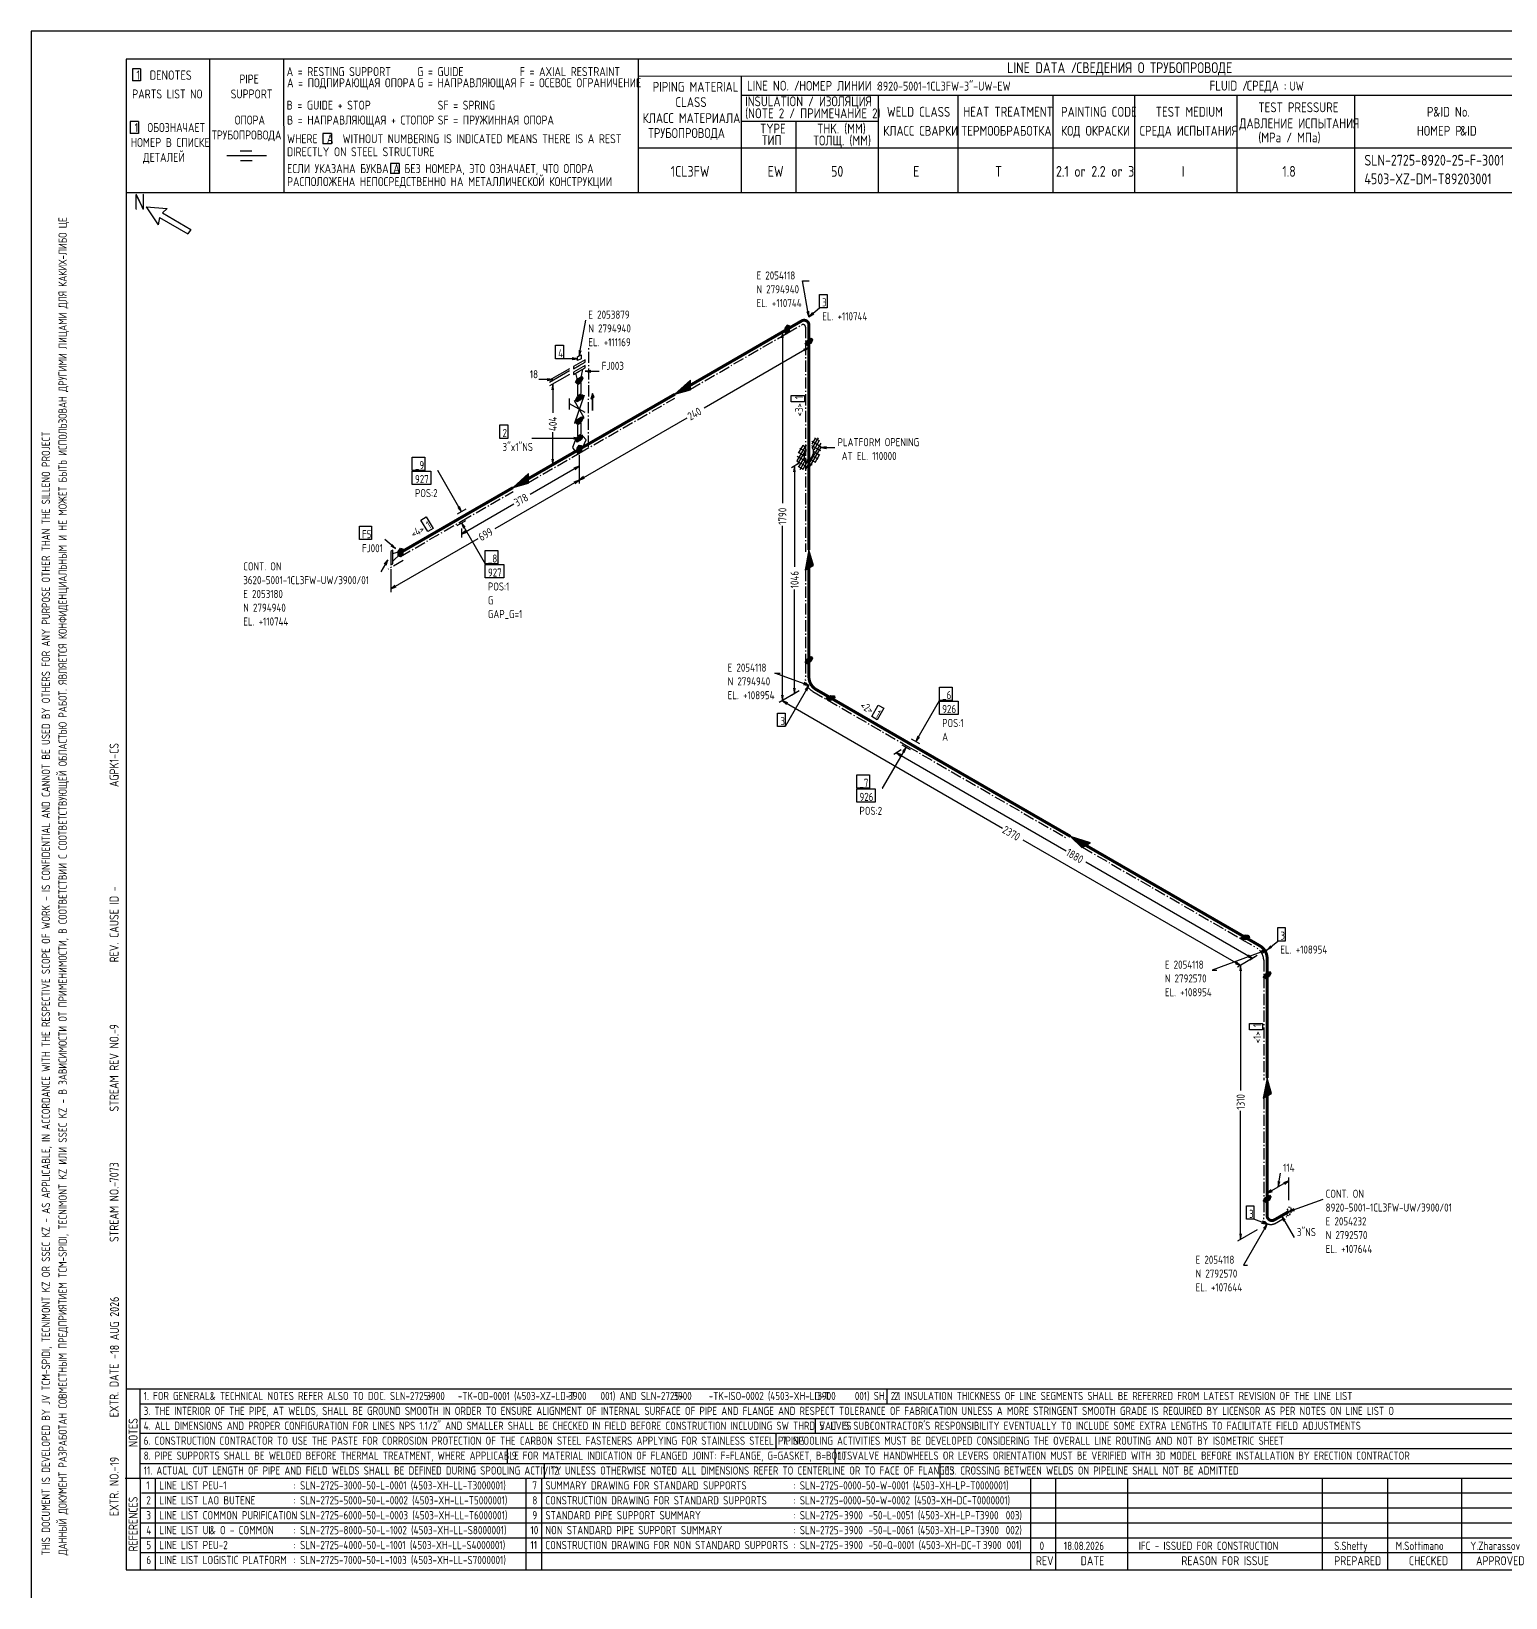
# Model space of a CAD drawing. Extents: x -1005 to 594, y -998 to 420.
# Drawn here: x 0 to 395.3, y 0 to 420 of the extents above; entities that cross this region are included whole.
import ezdxf

# ---------------------------------------------------------------- set-up
doc = ezdxf.new("R2010")
doc.units = 0
doc.linetypes.add('GT100', pattern=[0.8, 0.533333, -0.266667])
doc.linetypes.add('GT111', pattern=[4.5, 3, -0.6, 0.3, -0.6])
doc.styles.add('TTFN17', font='GOST type A')

msp = doc.modelspace()

# ---------------------------------------------------------------- linework, layer by layer
at = {"layer": 'GT_1', "flags": 128}
for points in [[(0, 420), (0, 0)], [(594, 420), (0, 420)], [(589.1, 412.5), (25.4, 412.5)], [(25.4, 412.5), (25.4, 7.5)], [(47.8, 412.5), (47.8, 376.7)], [(67.6, 412.5), (67.7, 376.7)], [(162.7, 412.5), (162.7, 376.7)], [(29.3, 409.9), (27.1, 409.9)], [(27.1, 409.9), (27.1, 406.7)], [(29.3, 409.9), (29.3, 406.7)], [(589.1, 408), (162.7, 407.9)], [(190.3, 407.8), (190.3, 376.7)], [(29.3, 406.7), (27.1, 406.7)], [(190.3, 402.9), (402.7, 402.9)], [(227.1, 402.9), (227.1, 376.7)], [(248.4, 402.9), (248.4, 376.8)], [(273.9, 402.9), (273.9, 376.7)], [(295.8, 402.9), (295.8, 376.7)], [(323.2, 402.9), (323.2, 376.7)], [(354.8, 402.9), (354.8, 376.8)], [(28.7, 395.8), (26.5, 395.8)], [(26.5, 395.8), (26.5, 392.6)], [(28.7, 395.8), (28.7, 392.6)], [(227.1, 395.8), (190.3, 395.8)], [(205, 395.8), (205, 376.7)], [(28.7, 392.6), (26.5, 392.6)], [(80.5, 392.6), (78.2, 392.6)], [(78.2, 392.6), (78.2, 389.8)], [(80.5, 392.6), (80.5, 389.8)], [(63.1, 386.6), (52.4, 386.6)], [(59.1, 387.9), (56, 387.9)], [(80.5, 389.8), (78.2, 389.8)], [(230.2, 388.7), (162.7, 388.7)], [(402.7, 388.7), (226.9, 388.7)], [(59.2, 385.3), (56.1, 385.3)], [(98.6, 384.6), (96.3, 384.6)], [(96.3, 384.6), (96.3, 381.9)], [(98.6, 384.6), (98.6, 381.9)], [(98.6, 381.9), (96.3, 381.9)], [(402.7, 376.7), (25.4, 376.7)], [(30.8, 372.9), (34, 368.1)], [(30.8, 372.9), (36.4, 372.5)], [(34.4, 370.1), (34, 368.1)], [(34.4, 370.1), (42, 365.7)], [(36.4, 372.5), (35.2, 371.3)], [(35.2, 371.3), (42.8, 366.9)], [(42.8, 366.9), (42, 365.7)], [(208.5, 343.475), (206.775, 353.075), (208.575, 353.075)], [(211.35, 349.475), (213.375, 349.475), (213.375, 345.875), (211.35, 345.875), (211.35, 349.475)], [(207.975, 344.9), (208.5, 343.475), (208.5, 344.975)], [(208.5, 343.475), (211.35, 345.875)], [(209.475, 344.6), (208.5, 343.475), (209.775, 344.225)], [(146.925, 332.975), (148.65, 342.575)], [(205.875, 341.975), (200.55, 338.9)], [(202.05, 339.125), (202.65, 338.975), (203.25, 339.8), (203.25, 341.075), (202.65, 341.225), (202.05, 340.4), (202.05, 339.125)], [(202.05, 340.4), (203.25, 340.4)], [(202.05, 340.2), (203.25, 340.2)], [(202.195, 340.6), (203.25, 340.6)], [(202.341, 340.8), (203.25, 340.8)], [(202.486, 341), (203.25, 341)], [(208.5, 340.475), (208.5, 334.325)], [(201.6, 337.85), (201.375, 339.35), (201.15, 337.85)], [(201.375, 339.35), (201.375, 293.45)], [(202.05, 340), (203.25, 340)], [(202.05, 339.8), (203.25, 339.8)], [(202.05, 339.6), (203.105, 339.6)], [(202.05, 339.4), (202.959, 339.4)], [(202.05, 339.2), (202.814, 339.2)], [(209.1, 337.7), (209.475, 337.25), (209.1, 336.425), (207.9, 335.75), (207.525, 336.2), (207.9, 337.025), (209.1, 337.7)], [(207.525, 336.2), (208.7, 336.2)], [(207.616, 336.4), (209.056, 336.4)], [(207.692, 336), (208.344, 336)], [(207.707, 336.6), (209.18, 336.6)], [(207.798, 336.8), (209.27, 336.8)], [(207.889, 337), (209.361, 337)], [(208.211, 337.2), (209.452, 337.2)], [(208.567, 337.4), (209.35, 337.4)], [(140.55, 335.825), (142.725, 335.825), (142.725, 332.225), (140.55, 332.225), (140.55, 335.825)], [(146.475, 332.225), (142.725, 332.225)], [(144.975, 332), (146.475, 332.225), (144.975, 332.45)], [(146.925, 330.425), (148.5, 331.325), (148.5, 331.925), (145.35, 330.125), (145.35, 329.525), (146.925, 330.425)], [(147.45, 332.225), (146.475, 331.7), (146.475, 332.75), (147.45, 333.275), (147.45, 332.225)], [(146.925, 334.475), (146.925, 332.975), (147.45, 334.4)], [(208.5, 335.225), (180.375, 318.95)], [(207.375, 334.25), (208.5, 335.225), (207.075, 334.7)], [(144.3, 329.525), (138.975, 326.45)], [(144.3, 328.925), (138.975, 325.85)], [(144.3, 328.025), (138.975, 324.95)], [(146.925, 328.85), (148.5, 329.75), (148.5, 330.425), (145.35, 328.625), (145.35, 327.95), (146.925, 328.85)], [(147.75, 329.375), (147.225, 326.6), (146.55, 326.225), (146.025, 328.325)], [(150, 329.075), (148.5, 328.85), (150, 328.625)], [(148.5, 328.85), (152.25, 328.85)], [(139.8, 326.6), (136.05, 326.6)], [(138.3, 326.375), (139.8, 326.6), (138.3, 326.825)], [(140.025, 323.9), (139.8, 325.4), (139.575, 323.9)], [(139.8, 325.4), (139.8, 317.675)], [(147.525, 327.425), (147.9, 326.975), (147.525, 326.15), (146.325, 325.475), (145.95, 325.925), (146.325, 326.75), (147.525, 327.425)], [(145.984, 326), (147.258, 326)], [(146.054, 325.8), (146.903, 325.8)], [(146.075, 326.2), (147.548, 326.2)], [(146.166, 326.4), (147.639, 326.4)], [(146.257, 326.6), (147.73, 326.6)], [(146.925, 322.55), (147.45, 322.85), (147.45, 325.85), (146.4, 325.25), (146.4, 322.25), (146.925, 322.55)], [(146.414, 326.8), (147.82, 326.8)], [(146.769, 327), (147.879, 327)], [(147.125, 327.2), (147.713, 327.2)], [(176.7, 325.1), (176.7, 326.45), (172.575, 322.7), (176.7, 323.9), (176.7, 326.3), (172.95, 322.925), (176.7, 323.975), (176.7, 326.075), (173.4, 323.15), (176.7, 324.2), (176.7, 325.925), (173.775, 323.45), (176.7, 324.35), (176.7, 325.775), (174.15, 323.6), (176.7, 324.5), (176.7, 325.625), (174.6, 323.9), (176.7, 324.65), (176.7, 325.4), (174.9, 324.05), (176.7, 324.875), (176.7, 325.25), (175.35, 324.35), (176.7, 325.025), (176.7, 325.1), (172.575, 322.7)], [(144.3, 318.575), (144.3, 321.575)], [(148.5, 317.75), (144.3, 320.15)], [(146.925, 315.65), (148.2, 316.4), (145.65, 320.9), (148.2, 322.4), (145.65, 314.9), (146.925, 315.65)], [(147.525, 322.625), (147.9, 322.175), (147.525, 321.35), (146.325, 320.675), (145.95, 321.125), (146.325, 321.95), (147.525, 322.625)], [(145.984, 321.2), (147.258, 321.2)], [(146.054, 321), (146.903, 321)], [(146.075, 321.4), (147.548, 321.4)], [(146.166, 321.6), (147.639, 321.6)], [(146.257, 321.8), (147.73, 321.8)], [(146.414, 322), (147.82, 322)], [(146.769, 322.2), (147.879, 322.2)], [(147.125, 322.4), (147.713, 322.4)], [(150.45, 318.35), (150.45, 322.925), (150, 321.5), (150.9, 322.025), (150.45, 322.925), (150.45, 318.35)], [(203.775, 320.675), (203.775, 322.325), (207.3, 322.325), (207.3, 320.675), (203.775, 320.675)], [(147.525, 316.625), (147.9, 316.175), (147.525, 315.35), (146.325, 314.675), (145.95, 315.125), (146.325, 315.95), (147.525, 316.625)], [(145.984, 315.2), (147.258, 315.2)], [(146.054, 315), (146.903, 315)], [(146.075, 315.4), (147.548, 315.4)], [(146.166, 315.6), (147.639, 315.6)], [(146.257, 315.8), (147.73, 315.8)], [(146.925, 311.75), (147.45, 312.05), (147.45, 315.05), (146.4, 314.45), (146.4, 311.45), (146.925, 311.75)], [(146.414, 316), (147.82, 316)], [(146.769, 316.2), (147.879, 316.2)], [(146.925, 299.675), (175.875, 316.4)], [(147.125, 316.4), (147.713, 316.4)], [(125.625, 314.45), (127.8, 314.45), (127.8, 310.85), (125.625, 310.85), (125.625, 314.45)], [(146.925, 310.85), (134.175, 310.85)], [(139.8, 303.8), (139.8, 312.5)], [(146.925, 307.925), (147.9, 308.525), (148.725, 310.475), (147.9, 311.45), (145.8, 310.25), (145.125, 308.375), (145.8, 307.325), (146.925, 307.925)], [(145.425, 310.625), (146.925, 310.85), (145.425, 311.075)], [(147.525, 311.825), (147.9, 311.375), (147.525, 310.55), (146.325, 309.875), (145.95, 310.325), (146.325, 311.15), (147.525, 311.825)], [(146.166, 310.8), (147.639, 310.8)], [(146.257, 311), (147.73, 311)], [(146.414, 311.2), (147.82, 311.2)], [(146.769, 311.4), (147.879, 311.4)], [(147.125, 311.6), (147.713, 311.6)], [(210.15, 310.85), (209.25, 309.275)], [(210.975, 311), (209.4, 308.3)], [(211.35, 310.175), (210.075, 310.925)], [(145.984, 310.4), (147.258, 310.4)], [(146.054, 310.2), (146.903, 310.2)], [(146.075, 310.6), (147.548, 310.6)], [(146.325, 308.225), (146.925, 309.05), (147.525, 308.9), (147.525, 307.625), (146.925, 306.8), (146.325, 306.95), (146.325, 308.225)], [(146.325, 308.2), (147.525, 308.2)], [(146.325, 308), (147.525, 308)], [(146.325, 307.8), (147.525, 307.8)], [(146.325, 307.6), (147.507, 307.6)], [(146.325, 307.4), (147.361, 307.4)], [(146.325, 307.2), (147.216, 307.2)], [(146.325, 307), (147.07, 307)], [(146.452, 308.4), (147.525, 308.4)], [(146.598, 308.6), (147.525, 308.6)], [(146.743, 308.8), (147.525, 308.8)], [(207.75, 309.125), (205.275, 304.85)], [(207.75, 307.925), (205.35, 303.875)], [(206.85, 308.975), (205.65, 306.875)], [(207.225, 306.125), (205.725, 307.025)], [(207.6, 307.25), (206.025, 308.15)], [(207.75, 308.45), (206.85, 308.9)], [(207.75, 307.475), (207.375, 306.875), (207.225, 306.425), (207.225, 305.9), (207.3, 305.525), (207.375, 305.225), (207.75, 305), (208.05, 305.075), (208.5, 305.225), (208.875, 305.525), (209.25, 305.825), (209.55, 306.425), (209.7, 306.875), (209.7, 307.325), (209.7, 307.85), (209.55, 308.15), (209.25, 308.375), (209.25, 308.375)], [(211.65, 309.575), (207.6, 302.6)], [(211.725, 308.525), (208.5, 302.975)], [(211.725, 308.6), (209.25, 310.025)], [(211.65, 307.475), (209.25, 308.825)], [(211.2, 310.25), (209.775, 307.7)], [(211.2, 306.35), (209.775, 307.25)], [(213.225, 308.6), (211.725, 308.375), (213.225, 308.15)], [(211.725, 308.375), (215.475, 308.375)], [(102.15, 305.825), (105.525, 305.825), (105.525, 302.225), (102.15, 302.225), (102.15, 305.825)], [(146.925, 303.425), (133.725, 295.775)], [(144.3, 306.425), (138.975, 303.35)], [(139.575, 305.3), (139.8, 303.8), (140.025, 305.3)], [(145.8, 302.45), (146.925, 303.425), (145.5, 302.9)], [(146.925, 306.425), (146.925, 302.525)], [(146.925, 306.425), (146.925, 298.775)], [(146.925, 304.925), (146.925, 298.775)], [(205.875, 304.175), (203.85, 302.975)], [(204.825, 301.925), (204.6, 303.425), (204.375, 301.925)], [(204.6, 303.425), (204.6, 276.425)], [(208.425, 302.975), (205.275, 304.775)], [(209.4, 303.65), (205.35, 305.975)], [(206.925, 302.525), (205.65, 303.275)], [(207.225, 305.675), (205.725, 303.2)], [(207.6, 305.075), (206.025, 302.45)], [(208.275, 305.075), (206.85, 302.525)], [(210.15, 304.475), (208.65, 305.3)], [(210.975, 305.3), (209.4, 306.2)], [(211.35, 306.575), (210.075, 304.325)], [(102.15, 302.075), (107.1, 302.075), (107.1, 298.475), (102.15, 298.475), (102.15, 302.075)], [(115.35, 291.2), (108.975, 302.225), (109.05, 302.225)], [(146.925, 299.675), (124.275, 286.625)], [(133.275, 300.05), (133.275, 301.4), (129.15, 297.65), (133.275, 298.85), (133.275, 301.25), (129.525, 297.875), (133.275, 298.925), (133.275, 301.025), (129.975, 298.1), (133.275, 299.15), (133.275, 300.875), (130.35, 298.4), (133.275, 299.3), (133.275, 300.725), (130.725, 298.55), (133.275, 299.45), (133.275, 300.575), (131.175, 298.85), (133.275, 299.6), (133.275, 300.35), (131.475, 299), (133.275, 299.825), (133.275, 300.2), (131.925, 299.3), (133.275, 299.975), (133.275, 300.05), (129.15, 297.65)], [(145.8, 298.7), (146.925, 299.675), (145.5, 299.15)], [(148.05, 300.65), (146.925, 299.675), (148.35, 300.2)], [(116.475, 291.875), (114.15, 290.525)], [(116.475, 291.875), (114.15, 290.525)], [(114.375, 292.325), (115.35, 291.2), (114.825, 292.625)], [(115.35, 285.2), (129.375, 293.3)], [(87.975, 287.3), (91.2, 287.3), (91.2, 283.7), (87.975, 283.7), (87.975, 287.3)], [(104.475, 288.95), (105.9, 289.775), (107.7, 286.7), (106.275, 285.875), (104.475, 288.95)], [(114.15, 287.525), (116.475, 288.875)], [(114.15, 287.525), (116.475, 288.875)], [(116.325, 287.075), (115.35, 288.2), (115.875, 286.775)], [(115.35, 288.2), (121.725, 277.175)], [(115.35, 286.7), (115.35, 284.3)], [(116.475, 286.175), (115.35, 285.2), (116.775, 285.725)], [(201.375, 240.5), (201.375, 287.375)], [(97.65, 281.3), (94.8, 283.7)], [(96.375, 270.5), (119.85, 284)], [(96.375, 282.05), (97.65, 281.3), (96.675, 282.425)], [(95.625, 278.3), (93.75, 275.075)], [(95.1, 276.875), (95.625, 278.3), (94.65, 277.175)], [(96.9, 279.05), (96.9, 280.85), (96.375, 280.55), (96.375, 276.95), (96.9, 277.25), (96.9, 279.05)], [(96.9, 280.025), (99, 280.625), (99, 279.875), (96.9, 277.925)], [(98.4, 280.55), (99, 281.375), (99.6, 281.225), (99.6, 279.95), (99, 279.125), (98.4, 279.275), (98.4, 280.55)], [(98.4, 280.4), (99.6, 280.4)], [(98.4, 280.2), (99.6, 280.2)], [(98.4, 280), (99.6, 280)], [(98.4, 279.8), (99.491, 279.8)], [(98.4, 279.6), (99.346, 279.6)], [(98.4, 279.4), (99.2, 279.4)], [(98.436, 280.6), (99.6, 280.6)], [(98.582, 280.8), (99.6, 280.8)], [(98.727, 281), (99.6, 281)], [(98.873, 281.2), (99.6, 281.2)], [(121.725, 280.775), (125.1, 280.775), (125.1, 277.175), (121.725, 277.175), (121.725, 280.775)], [(208.5, 276.125), (209.7, 276.8), (208.5, 280.925), (207.45, 275.525), (209.55, 276.725), (208.5, 280.475), (207.525, 275.6), (209.4, 276.65), (208.5, 279.95), (207.675, 275.675), (209.25, 276.575), (208.5, 279.5), (207.825, 275.75), (209.1, 276.425), (208.5, 279.05), (207.975, 275.825), (208.95, 276.35), (208.5, 278.6), (208.125, 275.9), (208.8, 276.275), (208.5, 278.15), (208.275, 275.975), (208.65, 276.2), (208.5, 277.7), (208.425, 276.05), (208.5, 276.125), (208.5, 280.925)], [(96.375, 275.75), (96.375, 269.6)], [(121.725, 277.025), (126.675, 277.025), (126.675, 273.425), (121.725, 273.425), (121.725, 277.025)], [(97.5, 271.475), (96.375, 270.5), (97.8, 271.025)], [(204.6, 242.375), (204.6, 270.35)], [(209.1, 252.35), (209.475, 251.9), (209.1, 251.075), (207.9, 250.4), (207.525, 250.85), (207.9, 251.675), (209.1, 252.35)], [(208.478, 252), (209.392, 252)], [(208.5, 244.625), (199.35, 247.925), (200.775, 247.925)], [(207.567, 250.8), (208.611, 250.8)], [(207.593, 251), (208.967, 251)], [(207.684, 251.2), (209.157, 251.2)], [(207.733, 250.6), (208.256, 250.6)], [(207.775, 251.4), (209.248, 251.4)], [(207.866, 251.6), (209.339, 251.6)], [(208.122, 251.8), (209.43, 251.8)], [(208.5, 244.625), (202.125, 233.6)], [(204.375, 243.875), (204.6, 242.375), (204.825, 243.875)], [(207, 244.85), (208.5, 244.625), (207.225, 245.375)], [(207.975, 243.2), (208.5, 244.625), (207.525, 243.5)], [(243.525, 244.175), (246.9, 244.175), (246.9, 240.575), (243.525, 240.575), (243.525, 244.175)], [(205.875, 243.125), (200.55, 240.05)], [(205.875, 243.125), (200.55, 240.05)], [(201.15, 242), (201.375, 240.5), (201.6, 242)], [(202.8, 239.975), (201.375, 240.5), (202.5, 239.525)], [(201.375, 240.5), (260.4, 206.375)], [(205.875, 243.125), (203.85, 241.925)], [(214.35, 241.925), (215.325, 241.775), (215.475, 241.25), (214.35, 240.575), (213.375, 240.725), (213.225, 241.25), (214.35, 241.925)], [(213.239, 241.2), (215.392, 241.2)], [(213.296, 241), (215.058, 241)], [(213.354, 240.8), (214.725, 240.8)], [(213.475, 241.4), (215.432, 241.4)], [(213.808, 241.6), (215.375, 241.6)], [(214.142, 241.8), (215.163, 241.8)], [(237.15, 229.55), (243.525, 240.575)], [(243.525, 240.425), (248.475, 240.425), (248.475, 236.825), (243.525, 236.825), (243.525, 240.425)], [(200.1, 237.2), (202.125, 237.2), (202.125, 233.6), (200.1, 233.6), (200.1, 237.2)], [(227.1, 239.3), (228.6, 238.475), (226.8, 235.4), (225.375, 236.3), (227.1, 239.3)], [(234.525, 228.05), (228.15, 217.025), (228.225, 217.025)], [(233.25, 227.3), (231.225, 226.1)], [(233.4, 228.725), (235.65, 227.45)], [(233.4, 228.725), (235.65, 227.45)], [(234, 226.625), (234.525, 228.05), (233.55, 226.925)], [(238.275, 228.95), (236.025, 230.225)], [(238.275, 228.95), (236.025, 230.225)], [(237.675, 230.975), (237.15, 229.55), (238.125, 230.675)], [(233.4, 226.025), (231.975, 226.55), (233.1, 225.575)], [(231.975, 226.55), (277.5, 200.3)], [(221.325, 220.625), (224.7, 220.625), (224.7, 217.025), (221.325, 217.025), (221.325, 220.625)], [(221.325, 216.875), (226.275, 216.875), (226.275, 213.275), (221.325, 213.275), (221.325, 216.875)], [(324.225, 169.55), (265.95, 203.15)], [(282.75, 201.725), (283.95, 202.4), (278.625, 204.125), (281.7, 201.125), (283.8, 202.325), (279, 203.9), (281.775, 201.2), (283.65, 202.25), (279.45, 203.675), (281.925, 201.275), (283.5, 202.175), (279.825, 203.375), (282.075, 201.35), (283.35, 202.025), (280.2, 203.225), (282.225, 201.425), (283.2, 201.95), (280.65, 202.925), (282.375, 201.5), (283.05, 201.875), (280.95, 202.775), (282.525, 201.575), (282.9, 201.8), (281.4, 202.475), (282.675, 201.65), (282.75, 201.725), (278.625, 204.125)], [(327.45, 171.425), (282.75, 197.225)], [(325.5, 177.725), (326.475, 177.575), (326.625, 177.05), (325.5, 176.375), (324.525, 176.525), (324.375, 177.05), (325.5, 177.725)], [(324.389, 177), (326.542, 177)], [(324.446, 176.8), (326.208, 176.8)], [(324.504, 176.6), (325.875, 176.6)], [(324.625, 177.2), (326.582, 177.2)], [(324.958, 177.4), (326.525, 177.4)], [(325.292, 177.6), (326.313, 177.6)], [(334.2, 179.675), (336.225, 179.675), (336.225, 176.075), (334.2, 176.075), (334.2, 179.675)], [(331.35, 173.675), (316.575, 168.275), (317.85, 168.275)], [(326.025, 171.95), (327.45, 171.425), (326.325, 172.4)], [(330.075, 172.925), (331.35, 173.675), (329.85, 173.45)], [(331.35, 173.675), (334.2, 176.075)], [(332.325, 174.8), (331.35, 173.675), (332.625, 174.425)], [(322.8, 170.075), (324.225, 169.55), (323.1, 170.525)], [(328.725, 172.175), (323.4, 169.1)], [(328.725, 172.175), (323.4, 169.1)], [(324.45, 168.05), (324.225, 169.55), (324, 168.05)], [(324.225, 169.55), (324.225, 136.025)], [(328.725, 172.175), (326.7, 170.975)], [(331.95, 167.9), (332.325, 167.45), (331.95, 166.625), (330.75, 165.95), (330.375, 166.4), (330.75, 167.225), (331.95, 167.9)], [(330.375, 166.4), (331.55, 166.4)], [(330.466, 166.6), (331.906, 166.6)], [(330.542, 166.2), (331.194, 166.2)], [(330.557, 166.8), (332.03, 166.8)], [(330.648, 167), (332.12, 167)], [(330.739, 167.2), (332.211, 167.2)], [(331.061, 167.4), (332.302, 167.4)], [(331.417, 167.6), (332.2, 167.6)], [(326.625, 152.3), (326.625, 153.95), (330.15, 153.95), (330.15, 152.3), (326.625, 152.3)], [(331.35, 134.525), (332.55, 135.2), (331.35, 139.325), (330.3, 133.925), (332.4, 135.125), (331.35, 138.875), (330.375, 134), (332.25, 135.05), (331.35, 138.35), (330.525, 134.075), (332.1, 134.975), (331.35, 137.9), (330.675, 134.15), (331.95, 134.825), (331.35, 137.45), (330.825, 134.225), (331.8, 134.75), (331.35, 137), (330.975, 134.3), (331.65, 134.675), (331.35, 136.55), (331.125, 134.375), (331.5, 134.6), (331.35, 136.1), (331.275, 134.45), (331.35, 134.525), (331.35, 139.325)], [(324.225, 96.05), (324.225, 130.55)], [(334.275, 110.15), (334.95, 113.825)], [(331.35, 108.425), (334.275, 110.15)], [(332.475, 109.4), (331.35, 108.425), (332.775, 108.95)], [(331.35, 103.175), (331.35, 109.325)], [(337.2, 111.8), (334.275, 110.15)], [(334.275, 111.65), (334.275, 110.15), (334.8, 111.575)], [(336.075, 110.825), (337.2, 111.8), (335.775, 111.275)], [(337.2, 106.55), (337.2, 112.7)], [(325.8, 105.05), (327.825, 105.05), (327.825, 101.45), (325.8, 101.45), (325.8, 105.05)], [(331.95, 107.9), (332.325, 107.45), (331.95, 106.625), (330.75, 105.95), (330.375, 106.4), (330.75, 107.225), (331.95, 107.9)], [(330.375, 106.4), (331.55, 106.4)], [(330.466, 106.6), (331.906, 106.6)], [(330.542, 106.2), (331.194, 106.2)], [(330.557, 106.8), (332.03, 106.8)], [(330.648, 107), (332.12, 107)], [(330.739, 107.2), (332.211, 107.2)], [(331.061, 107.4), (332.302, 107.4)], [(331.417, 107.6), (332.2, 107.6)], [(337.2, 103.55), (346.35, 106.85)], [(331.35, 100.175), (327.825, 101.45)], [(329.85, 100.4), (331.35, 100.175), (330.075, 100.925)], [(336.225, 101.3), (335.25, 102.425), (335.775, 101)], [(335.25, 102.425), (338.625, 96.575)], [(338.475, 104.3), (337.2, 103.55), (338.7, 103.775)], [(328.725, 98.675), (323.4, 95.6)], [(324, 97.55), (324.225, 96.05), (324.45, 97.55)], [(331.35, 100.175), (324.975, 89.15), (326.1, 89.15)], [(330.825, 98.75), (331.35, 100.175), (330.375, 99.05)], [(25.3, 56), (402.7, 56)], [(29.1, 56), (29.2, 7.5)], [(229.4, 56), (229.4, 52)], [(29.1, 52), (402.7, 52)], [(29.1, 48), (402.7, 48)], [(210.2, 48), (210.2, 44)], [(402.7, 44), (29.1, 44)], [(199.6, 44), (199.6, 40)], [(29.2, 40), (402.7, 40)], [(127.6, 40), (127.6, 36)], [(215.4, 40), (215.4, 36)], [(29.1, 36), (402.7, 36)], [(137.5, 36), (137.5, 32)], [(243.6, 36), (243.6, 32)], [(25.2, 32), (402.7, 32)], [(33.2, 32), (33.2, 7.6)], [(132.6, 32), (132.6, 7.6)], [(136.8, 32), (136.8, 7.6)], [(267.9, 32), (267.9, 7.5)], [(274.6, 32), (274.6, 7.5)], [(293.9, 32), (293.9, 7.5)], [(346.1, 32), (346.1, 7.5)], [(363.6, 32), (363.6, 7.5)], [(383.5, 32), (383.5, 7.5)], [(402.7, 28), (29.5, 28)], [(402.7, 24), (29.1, 24)], [(402.7, 20), (29.1, 20)], [(402.7, 16), (29.1, 16)], [(402.7, 12), (29.2, 12)], [(25.4, 7.5), (589.1, 7.5)], [(0, 0), (0, 0)]]:
    msp.add_lwpolyline(points, dxfattribs=at)
at = {"layer": 'GT_1', "const_width": 0.8, "flags": 128}
for points in [[(202.65, 340.1), (176.7, 325.1)], [(206.55, 342.35), (202.65, 340.1)], [(208.5, 336.725), (208.5, 341.225)], [(208.5, 305.675), (208.5, 336.725)], [(172.575, 322.7), (146.925, 307.925)], [(146.925, 307.925), (133.275, 300.05)], [(208.5, 280.925), (208.5, 305.675)], [(129.15, 297.65), (115.35, 289.7)], [(115.35, 289.7), (99, 280.25)], [(208.5, 251.375), (208.5, 276.125)], [(208.5, 246.875), (208.5, 251.375)], [(214.35, 241.25), (210.45, 243.5)], [(235.875, 228.8), (214.35, 241.25)], [(278.625, 204.125), (235.875, 228.8)], [(325.5, 177.05), (282.75, 201.725)], [(329.4, 174.8), (325.5, 177.05)], [(331.35, 166.925), (331.35, 171.425)], [(331.35, 139.325), (331.35, 166.925)], [(331.35, 106.925), (331.35, 134.525)], [(331.35, 102.425), (331.35, 106.925)], [(337.2, 103.55), (333.3, 101.3)]]:
    msp.add_lwpolyline(points, dxfattribs=at)
at = {"layer": 'GT_1', "linetype": 'GT111', "flags": 128}
for points in [[(202.65, 339.05), (206.55, 341.3)], [(207.6, 340.7), (207.6, 336.2)], [(176.7, 324.05), (202.65, 339.05)], [(207.6, 336.2), (207.6, 305.15)], [(149.4, 308.6), (149.475, 335.15)], [(146.925, 306.875), (172.575, 321.65)], [(133.275, 299), (146.925, 306.875)], [(207.6, 305.15), (207.6, 280.4)], [(115.35, 288.65), (129.15, 296.6)], [(99, 279.2), (115.35, 288.65)], [(99.675, 278.075), (95.7, 275.825)], [(207.6, 275.6), (207.6, 250.85)], [(207.6, 250.85), (207.6, 246.35)], [(209.55, 242.975), (213.45, 240.725)], [(213.45, 240.725), (234.975, 228.275)], [(234.975, 228.275), (277.725, 203.6)], [(281.85, 201.2), (324.6, 176.525)], [(324.6, 176.525), (328.5, 174.275)], [(330.45, 170.9), (330.45, 166.4)], [(330.45, 166.4), (330.45, 138.8)], [(330.45, 134), (330.45, 106.4)], [(330.45, 106.4), (330.45, 101.9)], [(333.3, 100.25), (337.2, 102.5)]]:
    msp.add_lwpolyline(points, dxfattribs=at)
at = {"layer": 'GT_1', "const_width": 0.8, "flags": 128}
for points in [[(208.5, 341.225, 0.577571), (206.55, 342.35)], [(210.45, 243.5, -0.267786), (208.5, 246.875)], [(331.35, 171.425, 0.268126), (329.4, 174.8)], [(333.3, 101.3, -0.577127), (331.35, 102.425)]]:
    msp.add_lwpolyline(points, format="xyb", dxfattribs=at)
at = {"layer": 'GT_1', "linetype": 'GT111', "flags": 128}
for points in [[(207.591, 340.7, 0.577757), (206.55, 341.3)], [(209.541, 242.975, -0.267786), (207.591, 246.35)], [(330.441, 170.9, 0.268126), (328.491, 174.275)], [(333.3, 100.25, -0.577194), (330.441, 101.9)]]:
    msp.add_lwpolyline(points, format="xyb", dxfattribs=at)
at = {"layer": 'GT_1', "linetype": 'GT100', "flags": 128}
msp.add_lwpolyline([(336.6, 102.575), (337.2, 102.425), (337.8, 103.25), (337.8, 104.525), (337.2, 104.675), (336.6, 103.85), (336.6, 102.575)], dxfattribs=at)

# ---------------------------------------------------------------- texts
at = {"layer": 'GT_1', "style": 'TTFN17'}
for s, height, p in [('LINE DATA /', 2.8875, (261.633, 408.8)), ('СВЕДЕНИЯ О ТРУБОПРОВОДЕ', 2.8875, (280.233, 408.8)), (' 1  DENOTES', 2.5025, (26.875, 407)), (' PIPE', 2.4062, (54.561, 406)), ('A = RESTING SUPPORT', 2.40625, (68.461, 408)), ('A = ПОДПИРАЮЩАЯ ОПОРА', 2.40625, (68.561, 405)), ('G = GUIDE', 2.4062, (103.461, 408)), ('G = НАПРАВЛЯЮЩАЯ', 2.40625, (103.461, 405)), ('F = AXIAL RESTRAINT', 2.40625, (130.961, 408)), ('F = ОСЕВОЕ ОГРАНИЧЕНИЕ', 2.40625, (130.961, 405)), ('PARTS LIST NO', 2.40625, (27.061, 402)), ('SUPPORT', 2.4062, (53.461, 402)), ('PIPING MATERIAL', 2.64687, (166.597, 403.8)), ('LINE NO. /', 2.6469, (191.897, 404.1)), ('НОМЕР ЛИНИИ :', 2.59875, (205.89, 404.1)), ('8920-5001-1CL3FW-3"-UW-EW', 2.40625, (226.861, 404.1)), ('FLUID /', 2.6469, (315.897, 404.1)), ('СРЕДА :', 2.6469, (325.897, 404.1)), ('UW', 2.4062, (337.361, 404.1)), ('B = GUIDE + STOP', 2.40625, (68.461, 399)), ('SF = SPRING', 2.40625, (108.961, 399)), ('CLASS', 2.6469, (172.697, 399.7)), ('(NOTE 2 / ПРИМЕЧАНИЕ 2)', 2.64687, (191.397, 396.7)), ('INSULATION / ИЗОЛЯЦИЯ', 2.64687, (191.397, 399.9)), ('WELD CLASS', 2.6469, (229.397, 397.1)), ('HEAT TREATMENT', 2.64687, (249.897, 397.1)), ('PAINTING CODE', 2.64687, (276.097, 397.1)), ('TEST MEDIUM', 2.64687, (301.497, 397.1)), ('TEST PRESSURE', 2.64687, (328.997, 398.3)), ('P', 2.647, (374.197, 397.1)), ('&ID No.', 2.6469, (375.908, 397.1)), (' 1  ОБОЗНАЧАЕТ', 2.40625, (26.461, 393)), ('ОПОРА', 2.4062, (54.561, 395)), ('B = НАПРАВЛЯЮЩАЯ + СТОПОР', 2.40625, (68.561, 395)), ('SF = ПРУЖИННАЯ ОПОРА', 2.40625, (108.961, 395)), ('КЛАСС МАТЕРИАЛА', 2.64687, (163.897, 395.4)), ('TYPE', 2.6469, (195.397, 392.6)), ('THK. (MM)', 2.6469, (210.697, 392.6)), ('ДАВЛЕНИЕ ИСПЫТАНИЯ', 2.64687, (323.897, 394)), ('НОМЕР В СПИСКЕ', 2.40625, (26.661, 389)), ('ТРУБОПРОВОДА', 2.40625, (48.361, 391)), ('WHERE  A  WITHOUT NUMBERING IS INDICATED MEANS THERE IS A REST', 2.40625, (68.561, 390)), ('ТРУБОПРОВОДА', 2.64687, (165.397, 391.4)), ('ТИП', 2.6469, (195.897, 389.5)), ('ТОЛЩ. (ММ)', 2.6469, (209.697, 389.4)), ('КЛАСС СВАРКИ', 2.64687, (228.397, 392)), ('ТЕРМООБРАБОТКА', 2.64687, (249.397, 392)), ('КОД ОКРАСКИ', 2.64687, (276.097, 392)), ('СРЕДА ИСПЫТАНИЯ', 2.64687, (297.197, 392)), ('(MPa / МПа)', 2.64687, (328.997, 390.2)), ('НОМЕР P', 2.6469, (371.497, 392)), ('&ID', 2.6469, (383.097, 392)), ('ДЕТАЛЕЙ', 2.4062, (29.961, 385)), ('DIRECTLY ON STEEL STRUCTURE', 2.40625, (68.561, 386.5)), ('SLN-2725-8920-25-F-3001', 2.8875, (357.433, 384)), ('ЕСЛИ УКАЗАНА БУКВА A БЕЗ НОМЕРА, ЭТО ОЗНАЧАЕТ, ЧТО ОПОРА', 2.40625, (68.561, 382)), ('1CL3FW', 2.8875, (171.433, 381)), ('EW', 2.8875, (197.433, 381)), ('50', 2.8875, (214.433, 381)), ('E', 2.888, (236.433, 381)), ('T', 2.888, (258.433, 381)), ('2.1 or 2.2 or 3', 2.8875, (274.733, 381)), ('I', 2.888, (308.433, 381)), ('1.8', 2.8875, (335.433, 381)), ('РАСПОЛОЖЕНА НЕПОСРЕДСТВЕННО НА МЕТАЛЛИЧЕСКОЙ КОНСТРУКЦИИ', 2.40625, (68.561, 378.5)), ('4503-XZ-DM-T89203001', 2.8875, (357.433, 379)), ('N', 4.331, (27.55, 372.1)), ('E 2054118', 2.1656, (194.434, 353.45)), ('N 2794940', 2.1656, (194.434, 349.753)), ('E 2053879', 2.1656, (149.35, 342.95)), ('EL. +110744', 2.16562, (194.434, 346.055)), ('3', 2.166, (212.05, 346.25)), ('EL. +110744', 2.16562, (212.05, 342.5)), ('N 2794940', 2.1656, (149.35, 339.253)), ('EL. +111169', 2.16562, (149.35, 335.555)), ('4', 2.166, (141.275, 332.6)), ('18', 2.1656, (133.666, 326.975)), ('FJ003', 2.1656, (152.95, 329.225)), ('2', 2.166, (126.345, 311.225)), ('PLATFORM OPENING', 2.16562, (216.175, 308.75)), ('3"x1"NS', 2.1656, (126.345, 307.475)), (' AT EL. 110000', 2.16562, (216.175, 305.053)), ('_9', 2.1656, (102.867, 302.6)), ('927', 2.1656, (102.867, 298.85)), ('POS:2', 2.1656, (102.867, 295.1)), ('F5', 2.1656, (88.681, 284.075)), ('FJ001', 2.1656, (88.681, 280.325)), ('CONT. ON', 2.1656, (56.82, 275.45)), ('_8', 2.1656, (122.425, 277.55)), ('3620-5001-1CL3FW-UW/3900/01', 2.16562, (56.82, 271.753)), ('927', 2.1656, (122.425, 273.8)), ('E 2053180', 2.1656, (56.82, 268.055)), ('POS:1', 2.1656, (122.425, 270.05)), ('N 2794940', 2.1656, (56.82, 264.358)), ('G', 2.166, (122.425, 266.353)), ('GAP_G=1', 2.1656, (122.425, 262.655)), ('EL. +110744', 2.16562, (56.82, 260.66)), ('E 2054118', 2.1656, (186.697, 248.3)), ('N 2794940', 2.1656, (186.697, 244.603)), ('EL. +108954', 2.16562, (186.697, 240.905)), ('_6', 2.1656, (244.225, 240.95)), ('3', 2.166, (200.83, 233.975)), ('926', 2.1656, (244.225, 237.2)), ('POS:1', 2.1656, (244.225, 233.45)), ('A', 2.166, (244.225, 229.753)), ('_7', 2.1656, (222.042, 217.4)), ('926', 2.1656, (222.042, 213.65)), ('POS:2', 2.1656, (222.042, 209.9)), ('3', 2.166, (334.9, 176.45)), ('EL. +108954', 2.16562, (334.9, 172.7)), ('E 2054118', 2.1656, (303.922, 168.65)), ('N 2792570', 2.1656, (303.922, 164.953)), ('EL. +108954', 2.16562, (303.922, 161.255)), ('114', 2.1656, (335.65, 114.2)), ('CONT. ON', 2.1656, (347.05, 107.225)), ('8920-5001-1CL3FW-UW/3900/01', 2.16562, (347.05, 103.528)), ('3', 2.166, (326.53, 101.825)), ('E 2054232', 2.1656, (347.05, 99.83)), ('3"NS', 2.1656, (339.325, 96.95)), ('N 2792570', 2.1656, (347.05, 96.132)), ('EL. +107644', 2.16562, (347.05, 92.435)), ('E 2054118', 2.1656, (312.167, 89.525)), ('N 2792570', 2.1656, (312.167, 85.828)), ('EL. +107644', 2.16562, (312.167, 82.13)), ('1. FOR GENERAL', 2.18487, (30.128, 53)), ('& TECHNICAL NOTES REFER ALSO TO DOC. SLN-2725-      -TK-OD-0001 (4503-XZ-LD-T      001) AND SLN-2725-      -TK-ISO-0002 (4503-XH-LD-T      001) SH. 2.1', 2.18487, (47.868, 53)), ('3900', 2.1849, (105.928, 53)), ('3900', 2.1849, (143.928, 53)), ('3900', 2.1849, (172.128, 53)), ('3900', 2.1849, (210.728, 53)), ('2. INSULATION THICKNESS OF LINE SEGMENTS SHALL BE REFERRED FROM LATEST REVISION OF THE LINE LIST', 2.18487, (231.328, 53)), ('3. THE INTERIOR OF THE PIPE, AT WELDS, SHALL BE GROUND SMOOTH IN ORDER TO ENSURE ALIGNMENT OF INTERNAL SURFACE OF PIPE AND FLANGE AND RESPECT TOLERANCE OF FABRICATION UNLESS A MORE STRINGENT SMOOTH GRADE IS REQUIRED BY LICENSOR AS PER NOTES ON LINE LIST O', 2.18487, (30.128, 49)), ('4. ALL DIMENSIONS AND PROPER CONFIGURATION FOR LINES NPS 1.1/2" AND SMALLER SHALL BE CHECKED IN FIELD BEFORE CONSTRUCTION INCLUDING SW THRD VALVES', 2.18487, (30.128, 45)), ("5. IT IS SUBCONTRACTOR'S RESPONSIBILITY EVENTUALLY TO INCLUDE SOME EXTRA LENGTHS TO FACILITATE FIELD ADJUSTMENTS", 2.18487, (211.328, 45)), ('6. CONSTRUCTION CONTRACTOR TO USE THE PASTE FOR CORROSION PROTECTION OF THE CARBON STEEL FASTENERS APPLYING FOR STAINLESS STEEL PIPING', 2.18487, (30.128, 41)), ('7. SPOOLING ACTIVITIES MUST BE DEVELOPED CONSIDERING THE OVERALL LINE ROUTING AND NOT BY ISOMETRIC SHEET', 2.18487, (201.328, 41)), ('8. PIPE SUPPORTS SHALL BE WELDED BEFORE THERMAL TREATMENT, WHERE APPLICABLE', 2.18487, (30.128, 37)), ('9. FOR MATERIAL INDICATION OF FLANGED JOINT: F=FLANGE, G=GASKET, B=BOLTS', 2.18487, (128.828, 37)), ('10. VALVE HANDWHEELS OR LEVERS ORIENTATION MUST BE VERIFIED WITH 3D MODEL BEFORE INSTALLATION BY ERECTION CONTRACTOR', 2.18487, (216.328, 37)), ('11. ACTUAL CUT LENGTH OF PIPE AND FIELD WELDS SHALL BE DEFINED DURING SPOOLING ACTIVITY', 2.18487, (30.128, 33)), ('12. UNLESS OTHERWISE NOTED ALL DIMENSIONS REFER TO CENTERLINE OR TO FACE OF FLANGES', 2.18487, (139.328, 33)), ('13. CROSSING BETWEEN WELDS ON PIPELINE SHALL NOT BE ADMITTED', 2.18487, (245.328, 33)), ('1', 2.214, (30.832, 29)), ('LINE LIST PEU-1', 2.21375, (34.332, 29)), (': SLN-2725-3000-50-L-0001 (4503-XH-LL-T3000001)', 2.21375, (70.332, 29)), ('7', 2.214, (134.332, 29)), ('SUMMARY DRAWING FOR STANDARD SUPPORTS', 2.21375, (137.832, 29)), (': SLN-2725-0000-50-W-0001 (4503-XH-LP-T0000001)', 2.21375, (204.332, 29)), ('2', 2.214, (30.832, 25)), ('LINE LIST LAO BUTENE', 2.21375, (34.332, 25)), (': SLN-2725-5000-50-L-0002 (4503-XH-LL-T5000001)', 2.21375, (70.332, 25)), ('8', 2.214, (134.332, 25)), ('CONSTRUCTION DRAWING FOR STANDARD SUPPORTS', 2.21375, (137.832, 25)), (': SLN-2725-0000-50-W-0002 (4503-XH-DC-T0000001)', 2.21375, (204.332, 25)), ('3', 2.214, (30.832, 21)), ('LINE LIST COMMON PURIFICATION', 2.21375, (34.332, 21)), (': SLN-2725-6000-50-L-0003 (4503-XH-LL-T6000001)', 2.21375, (70.332, 21)), ('9', 2.214, (134.332, 21)), ('STANDARD PIPE SUPPORT SUMMARY', 2.21375, (137.832, 21)), (': SLN-2725-      -50-L-0051 (4503-XH-LP-T      003)', 2.21375, (204.332, 21)), ('3900', 2.2138, (217.932, 21)), ('3900', 2.2138, (254.332, 21)), ('4', 2.214, (30.832, 17)), ('LINE LIST UI', 2.21375, (34.332, 17)), ('& O - COMMON', 2.21375, (47.849, 17)), (': SLN-2725-8000-50-L-1002 (4503-XH-LL-S8000001)', 2.21375, (70.332, 17)), ('10', 2.2138, (133.832, 17)), ('NON STANDARD PIPE SUPPORT SUMMARY', 2.21375, (137.832, 17)), (': SLN-2725-      -50-L-0061 (4503-XH-LP-T      002)', 2.21375, (204.332, 17)), ('3900', 2.2138, (217.932, 17)), ('3900', 2.2138, (254.432, 17)), ('5', 2.214, (30.832, 13)), ('LINE LIST PEU-2', 2.21375, (34.332, 13)), (': SLN-2725-4000-50-L-1001 (4503-XH-LL-S4000001)', 2.21375, (70.332, 13)), ('11', 2.2138, (133.832, 13)), ('CONSTRUCTION DRAWING FOR NON STANDARD SUPPORTS', 2.21375, (137.832, 13)), (': SLN-2725-      -50-Q-0001 (4503-XH-DC-T      001)', 2.21375, (204.332, 13)), ('3900', 2.2138, (217.932, 13)), ('3900', 2.2138, (255.132, 13)), ('0', 2.214, (270.332, 12.8)), ('18.08.2026', 2.2138, (276.832, 12.8)), ('IFC - ISSUED FOR CONSTRUCTION', 2.21375, (296.932, 12.8)), ('S.Shetty', 2.2138, (349.332, 12.8)), ('M.Sottimano', 2.21375, (365.832, 12.8)), ('Y.Zharassov', 2.21375, (385.832, 12.8)), ('6', 2.214, (30.832, 9)), ('LINE LIST LOGISTIC PLATFORM', 2.21375, (34.332, 9)), (': SLN-2725-7000-50-L-1003 (4503-XH-LL-S7000001)', 2.21375, (70.332, 9)), ('REV', 2.4062, (269.361, 8.7)), ('DATE', 2.4062, (281.361, 8.7)), ('REASON FOR ISSUE', 2.40625, (308.361, 8.7)), ('PREPARED', 2.4062, (349.361, 8.7)), ('CHECKED', 2.4062, (369.361, 8.7)), ('APPROVED', 2.4062, (387.361, 8.7))]:
    msp.add_text(s, height=height, dxfattribs=at).set_placement(p)
for s, height, rotation, p in [('ДАННЫЙ ДОКУМЕНТ РАЗРАБОТАН СОВМЕСТНЫМ ПРЕДПРИЯТИЕМ TCM-SPIDI, TECNIMONT KZ ИЛИ SSEC KZ - В ЗАВИСИМОСТИ ОТ ПРИМЕНИМОСТИ, В СООТВЕТСТВИИ С СООТВЕТСТВУЮЩЕЙ ОБЛАСТЬЮ РАБОТ. ЯВЛЯЕТСЯ КОНФИДЕНЦИАЛЬНЫМ И НЕ МОЖЕТ БЫТЬ ИСПОЛЬЗОВАН ДРУГИМИ ЛИЦАМИ ДЛЯ КАКИХ-ЛИБО ЦЕ', 2.21375, 90, (9.5, 11.332)), ('<3>', 2.1656, 90, (206.925, 316.703)), ('1', 2.166, 90, (206.925, 321.373)), ('404', 2.1656, 90, (140.905, 312.825)), ('240', 2.1656, 30, (176.738, 315.588)), ('THIS DOCUMENT IS DEVELOPED BY JV TCM-SPIDI, TECNIMONT KZ OR SSEC KZ - AS APPLICABLE, IN ACCORDANCE WITH THE RESPECTIVE SCOPE OF WORK - IS CONFIDENTIAL AND CANNOT BE USED BY OTHERS FOR ANY PURPOSE OTHER THAN THE SILLENO PROJECT', 2.21375, 90, (5, 11.332)), ('378', 2.1656, 30, (130.23, 292.489)), ('1790', 2.1656, 90, (202.48, 287.683)), ('<4>', 2.1656, 30, (102.493, 284.091)), ('1', 2.166, 30, (106.671, 286.503)), ('699', 2.1656, 30, (120.675, 283.226)), ('1046', 2.1656, 90, (205.728, 270.658)), ('<2>', 2.1656, -30, (221.968, 238.637)), ('1', 2.166, -30, (226.146, 236.225)), ('AGPK1-CS', 2.4062, 90, (23.4, 217.361)), ('2370', 2.1656, -30, (260.141, 205.25)), ('1880', 2.1656, -30, (277.211, 199.134)), ('REV. CAUSE ID -', 2.40625, 90, (23.4, 170.361)), ('STREAM REV NO.-', 2.40625, 90, (23.4, 130.361)), ('9', 2.406, 90, (23.4, 152.361)), ('1', 2.166, 90, (329.775, 152.987)), ('<1>', 2.1656, 90, (329.775, 148.628)), ('1310', 2.1656, 90, (325.33, 130.868)), ('7073', 2.4062, 90, (23.4, 111.361)), ('STREAM NO.-', 2.40625, 90, (23.4, 95.361)), ('18 AUG 2026', 2.40625, 90, (23.5, 65.361)), ('EXTR. DATE -', 2.40625, 90, (23.4, 48.361)), ('NOTES', 2.4062, 90, (28.5, 40.361)), ('EXTR. NO.-', 2.4062, 90, (23.4, 21.861)), ('19', 2.4062, 90, (23.5, 35.361)), ('REFERENCES', 2.4062, 90, (28.5, 12.361))]:
    msp.add_text(s, height=height, rotation=rotation, dxfattribs=at).set_placement(p)

doc.saveas('drawing.dxf')
